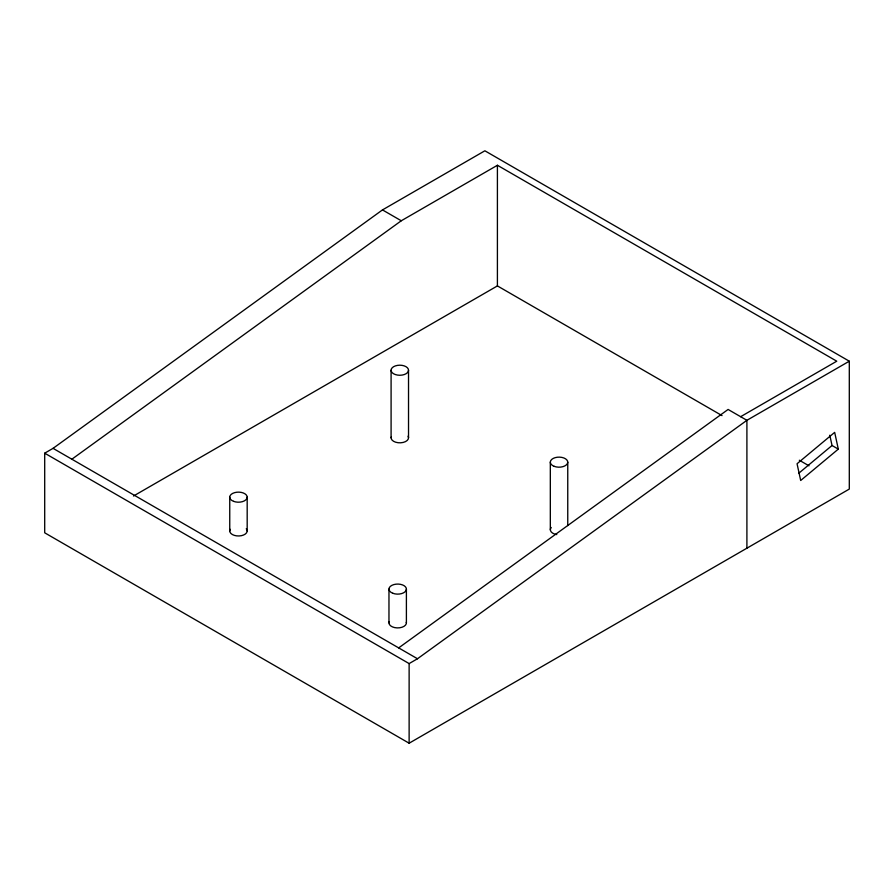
<?xml version="1.0" encoding="UTF-8"?>
<svg xmlns="http://www.w3.org/2000/svg" width="894" height="894" viewBox="0 0 894 894"><rect width="100%" height="100%" fill="white"/><g stroke="black" fill="none" stroke-linecap="round" stroke-linejoin="round"><path stroke-width="1.34" d="M798.599 473.384L832.035 445.503L829.8 435.199M838.304 449.123L800.689 480.491L797.057 463.74L834.672 432.372L838.304 449.123L832.035 445.503M53.059 448.352L382.476 209.911L484.872 150.795L849.3 361.198L849.3 489.074L409.128 743.205L44.7 532.802L44.7 453.18L53.059 448.352L417.487 658.755L746.903 420.314L849.3 361.198M71.866 459.214L401.283 220.762L497.41 165.267L836.762 361.198L740.634 416.693M398.679 647.893L728.096 409.452L746.903 420.314L746.903 548.19M133.519 496.002L497.41 285.912L722.028 415.598M44.7 453.18L409.128 663.583L417.487 658.755M382.476 209.911L401.283 220.762M799.325 460.231L808.981 465.808M567.757 462.164L567.757 525.583M550.324 462.164L550.324 529.717M497.41 165.267L497.41 285.912M409.128 663.583L409.128 743.205M408.524 370.228A8.716 5.029 0 0 1 395.45 374.586A8.716 5.029 0 0 1 395.45 365.869A8.716 5.029 0 0 1 408.524 370.228L408.524 437.792M406.401 589.101L406.401 622.872M391.091 370.228L391.091 437.792M388.968 589.101L388.968 622.872M247.18 497.165L247.18 530.947M229.747 497.165L229.747 530.947M406.334 622.224A8.716 5.029 0 0 1 397.115 627.901A8.716 5.029 0 0 1 389.27 621.576M408.066 436.171A8.716 5.029 0 0 1 400.668 442.798A8.716 5.029 0 0 1 391.17 437.132M246.275 528.723A8.716 5.029 0 0 1 239.033 535.964A8.716 5.029 0 0 1 230.205 529.326M556.783 534.578A8.716 5.029 0 0 1 551.229 527.494M233.613 501.355A8.716 5.029 0 0 0 247.157 497.5A8.716 5.029 0 0 0 234.608 492.65A8.716 5.029 0 0 0 233.613 501.355M392.846 593.281A8.716 5.029 0 0 0 406.39 589.425A8.716 5.029 0 0 0 393.829 584.587A8.716 5.029 0 0 0 392.846 593.281M554.202 466.344A8.716 5.029 0 0 0 567.735 462.489A8.716 5.029 0 0 0 555.185 457.65A8.716 5.029 0 0 0 554.202 466.344"/></g></svg>
